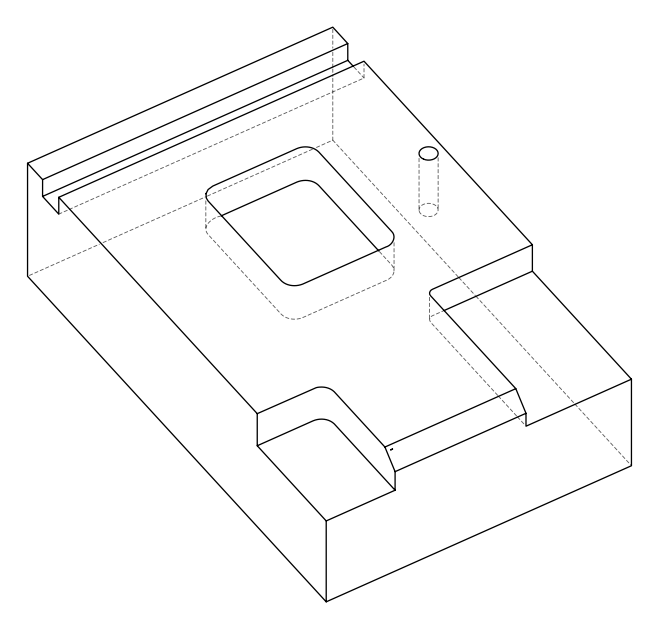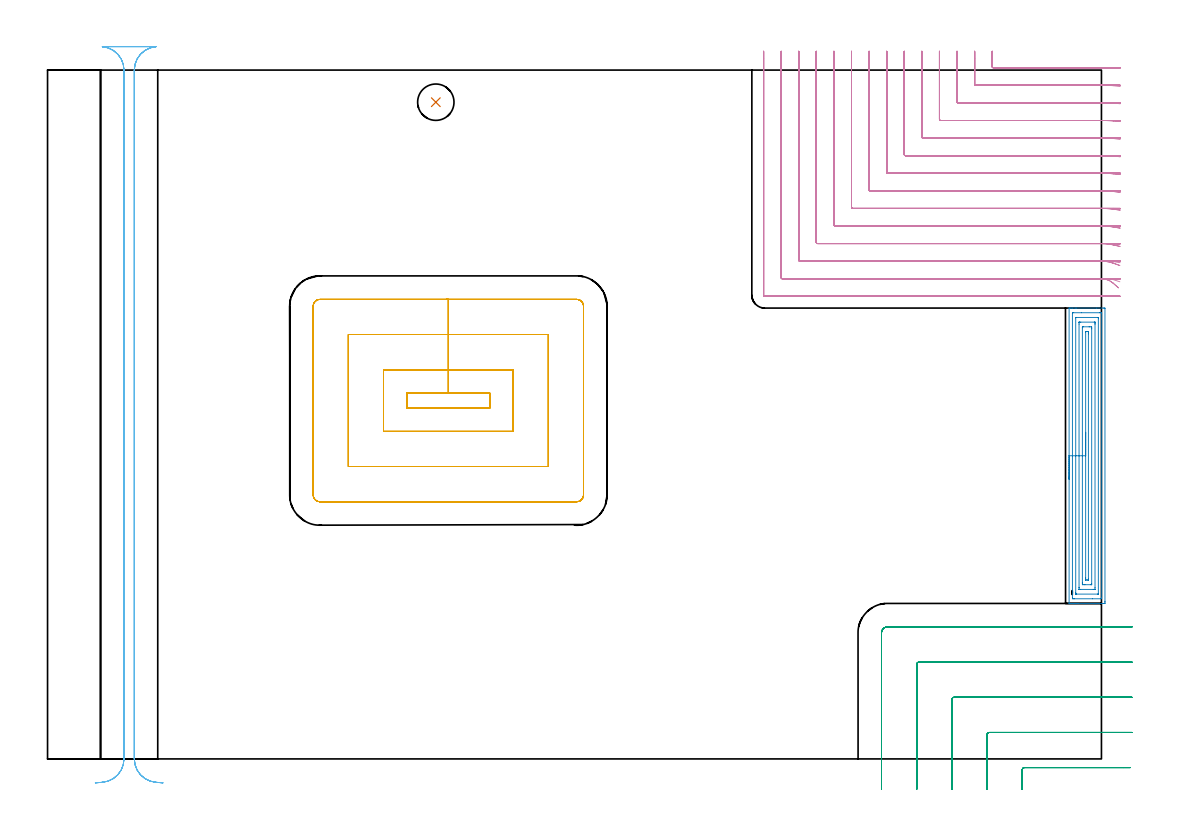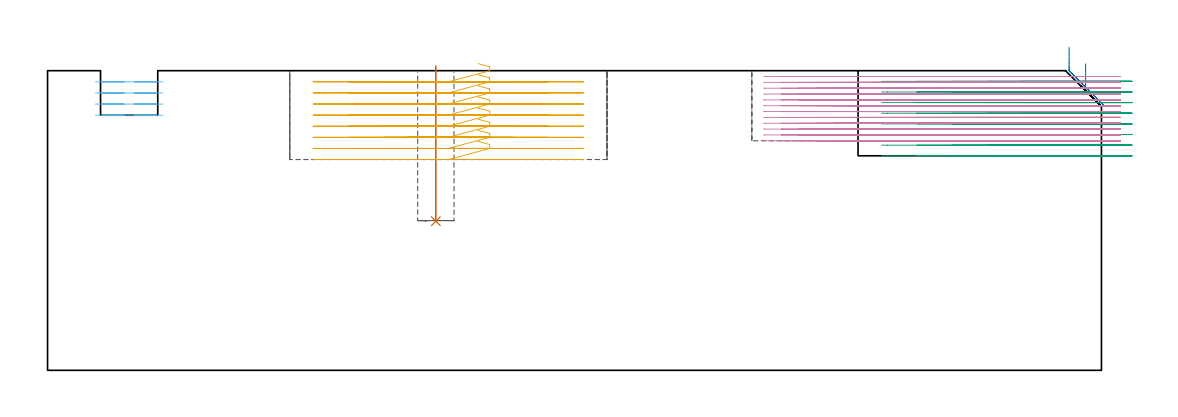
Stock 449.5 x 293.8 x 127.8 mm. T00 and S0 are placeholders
(PLAN: 6 operations, 4 tool changes, 97.1 min)
(1 INDEXABLE_INSERT_DRILL_BLIND_HOLE_FROM_SOLID | STEP1POCKET | NXT0302_002 | 0.27 min | 12047 mm3)
(2 AREA_MILL | FG_CHAMFER_SURFACE | UGT0205_001 | 6.29 min | 16448 mm3)
(3 MILL_CORNER_NOTCH_RECTANGULAR | CORNER_NOTCH_RECTANGULAR | UGT0201_094 | Follow Part, ap 5, ae 75% | 10.3 min | 247772 mm3)
(4 MILL_CORNER_NOTCH_RECTANGULAR_1 | CORNER_NOTCH_RECTANGULAR_1 | NXT0201_013 | Follow Part, ap 2.5, ae 75% | 58.26 min | 451489 mm3)
(5 MILL_RECTANGULAR_POCKET | POCKET_RECTANGULAR_STRAIGHT | UGT0201_094 | Follow Part, ap 5, ae 75% | 16.5 min | 539784 mm3)
(6 MILL_RECTANGULAR_SLOT | SLOT_RECTANGULAR | UGT0201_094 | Follow Part, ap 5, ae 75% | 5.47 min | 136205 mm3)
(TOOL NXT0302_002 | Index. Insert Drill 15.5mm [880-D1550L20-05] | D15.5 PA176 FL78 Z2)
(TOOL UGT0205_001 | Chamfer Mill 20 x 3 x 45 deg. | D20 FL50 Z2)
(TOOL UGT0201_094 | End mill 20 mm | D20 FL38 Z4)
(TOOL NXT0201_013 | ENDMILL 10mm | D10 FL30 Z4)
(OP 1 INDEXABLE_INSERT_DRILL_BLIND_HOLE_FROM_SOLID)
G17 G21 G94 G90
T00 M6
G54
G17 G0 G90 X165.6 Y280.1 S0 M3
G43 Z137.8 H1
G94 G81 G98 Z63.6 F250. R129.8
G80
M5
M2
(OP 2 AREA_MILL)
G17 G21 G94 G90
T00 M6
G54
G17 G0 G90 X435.7 Y119.3 S1061 M3
G43 Z137.8 H0
G94 G1 Y119.338 Z136.928 F250.
Y119.452 Z136.063
Y119.641 Z135.212
Y119.903 Z134.38
Y120.237 Z133.574
Y120.64 Z132.8
Y121.109 Z132.064
Y121.64 Z131.372
Y122.229 Z130.729
Y122.872 Z130.14
Y123.564 Z129.608
Y124.3 Z129.14
Y125.074 Z128.737
Y125.88 Z128.403
Y126.712 Z128.141
Y127.564 Z127.952
Y128.428 Z127.838
Y129.3 Z127.8
Y192.153
X435.702 Y192.291 Z127.788
X435.733 Y192.3 Z127.758
X436.059 Z127.44
X436.548 Z126.951
X437.133 Z126.362
X438.314 Z125.183
X438.909 Z124.584
X447.347 Z116.15
X450.455 Z113.042
X450.755 Y192.298 Z112.742
X450.992 Y192.29 Z112.505
X450.999 Y192.053 Z112.499
X451. Y67.237 Z112.5
X450.999 Y66.893 Z112.501
X450.994 Y66.352 Z112.504
X450.991 Y66.308 Z112.506
X450.455 Y66.3 Z113.042
X439.5 Z123.995
X438.909 Z124.584
X438.314 Z125.183
X438.021 Z125.475
X437.426 Z126.071
X437.133 Z126.362
X436.548 Z126.951
X436.059 Z127.44
X435.733 Z127.758
X435.703 Y66.309 Z127.788
X435.7 Y66.447 Z127.8
Y129.3
X437.114 Z126.386
X437.115 Y189.943 Z126.385
X437.133 Y190.29 Z126.367
X437.649 Y190.298 Z125.851
X440.978 Y190.3 Z122.522
X448.679 Z114.821
X449.195 Y190.298 Z114.305
X449.567 Y190.29 Z113.933
X449.585 Y189.924 Z113.915
Y189.906
Y68.658
X449.567 Y68.31 Z113.933
X449.052 Y68.302 Z114.448
X445.723 Y68.3 Z117.777
X438.021 Z125.479
X437.505 Y68.302 Z125.995
X437.133 Y68.31 Z126.367
X437.115 Y68.676 Z126.385
Y68.694
X437.114 Y129.3 Z126.386
X438.528 Z124.972
X438.529 Y188.141 Z124.971
X438.53 Y188.237 Z124.97
X438.532 Y188.283 Z124.968
X438.534 Y188.288 Z124.966
X438.549 Y188.292 Z124.951
X438.593 Y188.296 Z124.907
X438.752 Y188.3 Z124.748
X447.791 Z115.709
X447.949 Y188.298 Z115.551
X448.054 Y188.295 Z115.446
X448.137 Y188.29 Z115.363
X448.165 Y188.282 Z115.335
X448.166 Y188.267 Z115.334
X448.169 Y188.141 Z115.331
X448.171 Y187.759 Z115.329
Y70.459
X448.17 Y70.363 Z115.33
X448.167 Y70.317 Z115.333
X448.166 Y70.313 Z115.334
X448.151 Y70.308 Z115.349
X448.107 Y70.304 Z115.393
X447.948 Y70.3 Z115.552
X438.909 Z124.591
X438.751 Y70.302 Z124.749
X438.646 Y70.305 Z124.854
X438.563 Y70.31 Z124.937
X438.535 Y70.318 Z124.965
X438.534 Y70.333 Z124.966
X438.531 Y70.459 Z124.969
X438.529 Y70.841 Z124.971
X438.528 Y129.3 Z124.972
X439.943 Z123.557
Y185.467
X439.944 Y186.211 Z123.556
X439.947 Y186.261 Z123.553
X439.949 Y186.283 Z123.551
X439.961 Y186.29 Z123.539
X440.063 Y186.294 Z123.437
X440.271 Y186.298 Z123.229
X440.686 Y186.3 Z122.814
X446.452 Y186.299 Z117.048
X446.642 Y186.295 Z116.858
X446.736 Y186.29 Z116.764
X446.751 Y186.288 Z116.749
X446.753 Y186.274 Z116.747
X446.755 Y186.238 Z116.745
X446.757 Y185.613 Z116.743
Y185.467
Y73.133
X446.755 Y72.39 Z116.745
X446.753 Y72.339 Z116.747
X446.751 Y72.317 Z116.749
X446.739 Y72.31 Z116.761
X446.637 Y72.306 Z116.863
X446.429 Y72.302 Z117.071
X446.014 Y72.3 Z117.486
X440.628 Z122.872
X440.248 Y72.301 Z123.252
X440.058 Y72.305 Z123.442
X439.964 Y72.31 Z123.536
X439.949 Y72.312 Z123.551
X439.947 Y72.327 Z123.553
X439.945 Y72.362 Z123.555
X439.943 Y72.987 Z123.557
Y73.133
Y129.3
X441.357 Z122.143
Y183.901
X441.36 Y184.119 Z122.14
X441.364 Y184.263 Z122.136
X441.368 Y184.291 Z122.132
X441.383 Y184.294 Z122.117
X441.42 Y184.297 Z122.08
X441.574 Y184.299 Z121.926
X441.848 Y184.3 Z121.652
X444.238 Z119.262
X444.513 Y184.299 Z118.987
X445.126 Y184.293 Z118.374
X445.324 Y184.29 Z118.176
X445.336 Y183.901 Z118.164
X445.341 Y183.684 Z118.159
X445.343 Y183.466 Z118.157
Y74.699
X445.34 Y74.481 Z118.16
X445.336 Y74.338 Z118.164
X445.331 Y74.309 Z118.169
X445.317 Y74.306 Z118.183
X445.28 Y74.303 Z118.22
X445.126 Y74.301 Z118.374
X444.852 Y74.3 Z118.648
X442.462 Z121.038
X442.187 Y74.301 Z121.313
X441.574 Y74.307 Z121.926
X441.376 Y74.31 Z122.124
X441.364 Y74.699 Z122.136
X441.359 Y74.916 Z122.141
X441.357 Y75.134 Z122.143
Y129.3
X442.771 Z120.729
X442.772 Y181.901 Z120.728
X442.774 Y182.191 Z120.726
X442.776 Y182.263 Z120.724
X442.778 Y182.29 Z120.722
X442.82 Y182.293 Z120.68
X442.954 Y182.298 Z120.546
X443.35 Y182.299 Z120.15
X443.843 Y182.297 Z119.657
X443.912 Y182.29 Z119.588
X443.922 Y182.287 Z119.578
X443.924 Y182.266 Z119.576
X443.927 Y182.213 Z119.573
X443.929 Y181.901 Z119.571
Y181.319
X443.928 Y76.7 Z119.572
X443.926 Y76.409 Z119.574
X443.924 Y76.337 Z119.576
X443.922 Y76.31 Z119.578
X443.88 Y76.307 Z119.62
X443.746 Y76.302 Z119.754
X443.35 Y76.301 Z120.15
X442.857 Y76.303 Z120.643
X442.788 Y76.31 Z120.712
X442.778 Y76.313 Z120.722
X442.776 Y76.334 Z120.724
X442.773 Y76.387 Z120.727
X442.771 Y76.7 Z120.729
Y77.281
Y129.3
Y130.172 Z120.767
Y131.037 Z120.881
Y131.888 Z121.07
Y132.72 Z121.332
Y133.526 Z121.666
Y134.3 Z122.069
Y135.036 Z122.537
Y135.728 Z123.069
Y136.371 Z123.658
Y136.96 Z124.301
Y137.492 Z124.993
Y137.96 Z125.729
Y138.363 Z126.503
Y138.697 Z127.309
Y138.959 Z128.141
Y139.148 Z128.992
Y139.262 Z129.857
Y139.3 Z130.729
G0 Z137.8
M5
M2
(OP 3 MILL_CORNER_NOTCH_RECTANGULAR)
G17 G21 G94 G90
T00 M6
G54
G17 G0 G90 X461.79 Y-3.7 S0 M3
G43 Z137.8 H0
Z123.262
G94 G1 X458.79 F250.
X416.694 F500.
G3 X415.7 Y-4.694 R1.
G1 Y-10.
Y-13. F250.
G0 Z137.8
X462.5 Y11.3
Z123.262
G1 X459.5
X401.694 F500.
G3 X400.7 Y10.306 R1.
G1 Y-10.
Y-13. F250.
G0 Z137.8
X462.5 Y26.3
Z123.262
G1 X459.5
X386.695 F500.
G3 X385.7 Y25.305 R1.
G1 Y-10.
Y-13. F250.
G0 Z137.8
X462.5 Y41.3
Z123.262
G1 X459.5
X371.695 F500.
G3 X370.7 Y40.305 R1.
G1 Y-10.
Y-13. F250.
G0 Z137.8
X462.5 Y56.3
Z123.262
G1 X459.5
X358.2 F500.
G3 X355.7 Y53.8 R2.5
G1 Y-10.
Y-13. F250.
G0 Z137.8
X461.79 Y-3.7
Z118.725
G1 X458.79
X416.694 F500.
G3 X415.7 Y-4.694 R1.
G1 Y-10.
Y-13. F250.
G0 Z137.8
X462.5 Y11.3
Z118.725
G1 X459.5
X401.694 F500.
G3 X400.7 Y10.306 R1.
G1 Y-10.
Y-13. F250.
G0 Z137.8
X462.5 Y26.3
Z118.725
G1 X459.5
X386.695 F500.
G3 X385.7 Y25.305 R1.
G1 Y-10.
Y-13. F250.
G0 Z137.8
X462.5 Y41.3
Z118.725
G1 X459.5
X371.695 F500.
G3 X370.7 Y40.305 R1.
G1 Y-10.
Y-13. F250.
G0 Z137.8
X462.5 Y56.3
Z118.725
G1 X459.5
X358.2 F500.
G3 X355.7 Y53.8 R2.5
G1 Y-10.
Y-13. F250.
G0 Z137.8
X461.79 Y-3.7
Z114.187
G1 X458.79
X416.694 F500.
G3 X415.7 Y-4.694 R1.
G1 Y-10.
Y-13. F250.
G0 Z137.8
X462.5 Y11.3
Z114.187
G1 X459.5
X401.694 F500.
G3 X400.7 Y10.306 R1.
G1 Y-10.
Y-13. F250.
G0 Z137.8
X462.5 Y26.3
Z114.187
G1 X459.5
X386.695 F500.
G3 X385.7 Y25.305 R1.
G1 Y-10.
Y-13. F250.
G0 Z137.8
X462.5 Y41.3
Z114.187
G1 X459.5
X371.695 F500.
G3 X370.7 Y40.305 R1.
G1 Y-10.
Y-13. F250.
G0 Z137.8
X462.5 Y56.3
Z114.187
G1 X459.5
X358.2 F500.
G3 X355.7 Y53.8 R2.5
G1 Y-10.
Y-13. F250.
G0 Z137.8
X461.79 Y-3.7
Z109.65
G1 X458.79
X416.694 F500.
G3 X415.7 Y-4.694 R1.
G1 Y-10.
Y-13. F250.
G0 Z137.8
X462.5 Y11.3
Z109.65
G1 X459.5
X401.694 F500.
G3 X400.7 Y10.306 R1.
G1 Y-10.
Y-13. F250.
G0 Z137.8
X462.5 Y26.3
Z109.65
G1 X459.5
X386.695 F500.
G3 X385.7 Y25.305 R1.
G1 Y-10.
Y-13. F250.
G0 Z137.8
X462.5 Y41.3
Z109.65
G1 X459.5
X371.695 F500.
G3 X370.7 Y40.305 R1.
G1 Y-10.
Y-13. F250.
G0 Z137.8
X462.5 Y56.3
Z109.65
G1 X459.5
X358.2 F500.
G3 X355.7 Y53.8 R2.5
G1 Y-10.
Y-13. F250.
G0 Z137.8
X461.79 Y-3.7
Z105.112
G1 X458.79
X416.694 F500.
G3 X415.7 Y-4.694 R1.
G1 Y-10.
Y-13. F250.
G0 Z137.8
X462.5 Y11.3
Z105.112
G1 X459.5
X401.694 F500.
G3 X400.7 Y10.306 R1.
G1 Y-10.
Y-13. F250.
G0 Z137.8
X462.5 Y26.3
Z105.112
G1 X459.5
X386.695 F500.
G3 X385.7 Y25.305 R1.
G1 Y-10.
Y-13. F250.
G0 Z137.8
X462.5 Y41.3
Z105.112
G1 X459.5
X371.695 F500.
G3 X370.7 Y40.305 R1.
G1 Y-10.
Y-13. F250.
G0 Z137.8
X462.5 Y56.3
Z105.112
G1 X459.5
X358.2 F500.
G3 X355.7 Y53.8 R2.5
G1 Y-10.
Y-13. F250.
G0 Z137.8
X461.79 Y-3.7
Z100.575
G1 X458.79
X416.694 F500.
G3 X415.7 Y-4.694 R1.
G1 Y-10.
Y-13. F250.
G0 Z137.8
X462.5 Y11.3
Z100.575
G1 X459.5
X401.694 F500.
G3 X400.7 Y10.306 R1.
G1 Y-10.
Y-13. F250.
G0 Z137.8
X462.5 Y26.3
Z100.575
G1 X459.5
X386.695 F500.
G3 X385.7 Y25.305 R1.
G1 Y-10.
Y-13. F250.
G0 Z137.8
X462.5 Y41.3
Z100.575
G1 X459.5
X371.695 F500.
G3 X370.7 Y40.305 R1.
G1 Y-10.
Y-13. F250.
G0 Z137.8
X462.5 Y56.3
Z100.575
G1 X459.5
X358.2 F500.
G3 X355.7 Y53.8 R2.5
G1 Y-10.
Y-13. F250.
G0 Z137.8
X461.79 Y-3.7
Z96.037
G1 X458.79
X416.694 F500.
G3 X415.7 Y-4.694 R1.
G1 Y-10.
Y-13. F250.
G0 Z137.8
X462.5 Y11.3
Z96.037
G1 X459.5
X401.694 F500.
G3 X400.7 Y10.306 R1.
G1 Y-10.
Y-13. F250.
G0 Z137.8
X462.5 Y26.3
Z96.037
G1 X459.5
X386.695 F500.
G3 X385.7 Y25.305 R1.
G1 Y-10.
Y-13. F250.
G0 Z137.8
X462.5 Y41.3
Z96.037
G1 X459.5
X371.695 F500.
G3 X370.7 Y40.305 R1.
G1 Y-10.
Y-13. F250.
G0 Z137.8
X462.5 Y56.3
Z96.037
G1 X459.5
X358.2 F500.
G3 X355.7 Y53.8 R2.5
G1 Y-10.
Y-13. F250.
G0 Z137.8
X461.79 Y-3.7
Z91.5
G1 X458.79
X416.694 F500.
G3 X415.7 Y-4.694 R1.
G1 Y-10.
Y-13. F250.
G0 Z137.8
X462.5 Y11.3
Z91.5
G1 X459.5
X401.694 F500.
G3 X400.7 Y10.306 R1.
G1 Y-10.
Y-13. F250.
G0 Z137.8
X462.5 Y26.3
Z91.5
G1 X459.5
X386.695 F500.
G3 X385.7 Y25.305 R1.
G1 Y-10.
Y-13. F250.
G0 Z137.8
X462.5 Y41.3
Z91.5
G1 X459.5
X371.695 F500.
G3 X370.7 Y40.305 R1.
G1 Y-10.
Y-13. F250.
G0 Z137.8
X462.5 Y56.3
Z91.5
G1 X459.5
X358.2 F500.
G3 X355.7 Y53.8 R2.5
G1 Y-10.
Y-13. F250.
G0 Z137.8
M5
M2
(OP 4 MILL_CORNER_NOTCH_RECTANGULAR_1)
G17 G21 G94 G90
T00 M6
G54
G17 G0 G90 X402.9 Y301.8 S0 M3
G43 Z137.8 H0
Z125.308
G94 G1 Y298.8 F250.
Y295.293 F500.
G3 X403.393 Y294.8 R0.5
G1 X449.524
G2 X454.423 Y294.677 R97.5
G1 X457.419 Y294.526 F250.
G0 Z137.8
X395.4 Y301.8
Z125.308
G1 Y298.8
Y287.794 F500.
G3 X395.894 Y287.3 R0.5
G1 X449.524
G2 X454.5 Y287.162 R90.
G1 X457.495 Y286.996 F250.
G0 Z137.8
X387.9 Y301.8
Z125.308
G1 Y298.8
Y280.294 F500.
G3 X388.394 Y279.8 R0.5
G1 X449.524
G2 X454.5 Y279.65 R82.5
G1 X457.495 Y279.469 F250.
G0 Z137.8
X380.4 Y301.8
Z125.308
G1 Y298.8
Y272.794 F500.
G3 X380.894 Y272.3 R0.5
G1 X449.524
G2 X454.5 Y272.135 R75.
G1 X457.493 Y271.936 F250.
G0 Z137.8
X372.9 Y301.8
Z125.308
G1 Y298.8
Y265.294 F500.
G3 X373.394 Y264.8 R0.5
G1 X449.524
G2 X454.5 Y264.616 R67.5
G1 X457.492 Y264.395 F250.
G0 Z137.8
X365.4 Y301.8
Z125.308
G1 Y298.8
Y257.795 F500.
G3 X365.895 Y257.3 R0.5
G1 X449.524
G2 X454.5 Y257.093 R60.
G1 X457.49 Y256.845 F250.
G0 Z137.8
X357.9 Y301.8
Z125.308
G1 Y298.8
Y250.295 F500.
G3 X358.395 Y249.8 R0.5
G1 X449.524
G2 X454.5 Y249.564 R52.5
G1 X457.486 Y249.279 F250.
G0 Z137.8
X350.4 Y301.8
Z125.308
G1 Y298.8
Y242.795 F500.
G3 X350.895 Y242.3 R0.5
G1 X449.524
G2 X454.5 Y242.024 R45.
G1 X457.482 Y241.692 F250.
G0 Z137.8
X342.9 Y301.8
Z125.308
G1 Y298.8
Y235.295 F500.
G3 X343.395 Y234.8 R0.5
G1 X449.524
G2 X454.5 Y234.468 R37.5
G1 X457.473 Y234.07 F250.
G0 Z137.8
X335.4 Y301.8
Z125.308
G1 Y298.8
Y227.796 F500.
G3 X335.896 Y227.3 R0.5
G1 X449.524
G2 X454.5 Y226.884 R30.
G1 X457.458 Y226.387 F250.
G0 Z137.8
X327.9 Y301.8
Z125.308
G1 Y298.8
Y220.296 F500.
G3 X328.396 Y219.8 R0.5
G1 X449.524
G2 X454.5 Y219.243 R22.5
G1 X457.426 Y218.579 F250.
G0 Z137.8
X320.4 Y301.8
Z125.308
G1 Y298.8
Y212.796 F500.
G3 X320.896 Y212.3 R0.5
G1 X449.524
G2 X454.5 Y211.451 R15.
G1 X457.33 Y210.455 F250.
G0 Z137.8
X312.9 Y301.8
Z125.308
G1 Y298.8
Y205.296 F500.
G3 X313.396 Y204.8 R0.5
G1 X449.524
G2 X454.5 Y202.912 R7.5
G1 X456.745 Y200.921 F250.
G0 Z137.8
X305.4 Y301.8
Z125.308
G1 Y298.8
Y197.797 F500.
G3 X305.897 Y197.3 R0.5
G1 X449.524
X452.524 F250.
G0 Z137.8
X402.9 Y301.8
Z122.817
G1 Y298.8
Y295.293 F500.
G3 X403.393 Y294.8 R0.5
G1 X449.524
G2 X454.423 Y294.677 R97.5
G1 X457.419 Y294.526 F250.
G0 Z137.8
X395.4 Y301.8
Z122.817
G1 Y298.8
Y287.794 F500.
G3 X395.894 Y287.3 R0.5
G1 X449.524
G2 X454.5 Y287.162 R90.
G1 X457.495 Y286.996 F250.
G0 Z137.8
X387.9 Y301.8
Z122.817
G1 Y298.8
Y280.294 F500.
G3 X388.394 Y279.8 R0.5
G1 X449.524
G2 X454.5 Y279.65 R82.5
G1 X457.495 Y279.469 F250.
G0 Z137.8
X380.4 Y301.8
Z122.817
G1 Y298.8
Y272.794 F500.
G3 X380.894 Y272.3 R0.5
G1 X449.524
G2 X454.5 Y272.135 R75.
G1 X457.493 Y271.936 F250.
G0 Z137.8
X372.9 Y301.8
Z122.817
G1 Y298.8
Y265.294 F500.
G3 X373.394 Y264.8 R0.5
G1 X449.524
G2 X454.5 Y264.616 R67.5
G1 X457.492 Y264.395 F250.
G0 Z137.8
X365.4 Y301.8
Z122.817
G1 Y298.8
Y257.795 F500.
G3 X365.895 Y257.3 R0.5
G1 X449.524
G2 X454.5 Y257.093 R60.
G1 X457.49 Y256.844 F250.
G0 Z137.8
X357.9 Y301.8
Z122.817
G1 Y298.8
Y250.295 F500.
G3 X358.395 Y249.8 R0.5
G1 X449.524
G2 X454.5 Y249.564 R52.5
G1 X457.486 Y249.279 F250.
G0 Z137.8
X350.4 Y301.8
Z122.817
G1 Y298.8
Y242.795 F500.
G3 X350.895 Y242.3 R0.5
G1 X449.524
G2 X454.5 Y242.024 R45.
G1 X457.482 Y241.692 F250.
G0 Z137.8
X342.9 Y301.8
Z122.817
G1 Y298.8
Y235.295 F500.
G3 X343.395 Y234.8 R0.5
G1 X449.524
G2 X454.5 Y234.468 R37.5
G1 X457.473 Y234.07 F250.
G0 Z137.8
X335.4 Y301.8
Z122.817
G1 Y298.8
Y227.796 F500.
G3 X335.896 Y227.3 R0.5
G1 X449.524
G2 X454.5 Y226.884 R30.
G1 X457.458 Y226.387 F250.
G0 Z137.8
X327.9 Y301.8
Z122.817
G1 Y298.8
Y220.296 F500.
G3 X328.396 Y219.8 R0.5
G1 X449.524
G2 X454.5 Y219.243 R22.5
G1 X457.426 Y218.579 F250.
G0 Z137.8
X320.4 Y301.8
Z122.817
G1 Y298.8
Y212.796 F500.
G3 X320.896 Y212.3 R0.5
G1 X449.524
G2 X454.5 Y211.451 R15.
G1 X457.33 Y210.455 F250.
G0 Z137.8
X312.9 Y301.8
Z122.817
G1 Y298.8
Y205.296 F500.
G3 X313.396 Y204.8 R0.5
G1 X449.524
G2 X454.5 Y202.911 R7.5
G1 X456.745 Y200.921 F250.
G0 Z137.8
X305.4 Y301.8
Z122.817
G1 Y298.8
Y197.797 F500.
G3 X305.897 Y197.3 R0.5
G1 X449.524
X452.524 F250.
G0 Z137.8
X402.9 Y301.8
Z120.325
G1 Y298.8
Y295.293 F500.
G3 X403.393 Y294.8 R0.5
G1 X452.181
G2 X454.404 Y294.775 R97.5
G1 X457.403 Y294.706 F250.
G0 Z137.8
X395.4 Y301.8
Z120.325
G1 Y298.8
Y287.793 F500.
G3 X395.893 Y287.3 R0.5
G1 X452.181
G2 X454.5 Y287.27 R90.
G1 X457.499 Y287.193 F250.
G0 Z137.8
X387.9 Y301.8
Z120.325
G1 Y298.8
Y280.294 F500.
G3 X388.394 Y279.8 R0.5
G1 X452.181
G2 X454.5 Y279.767 R82.5
G1 X457.499 Y279.683 F250.
G0 Z137.8
X380.4 Y301.8
Z120.325
G1 Y298.8
Y272.794 F500.
G3 X380.894 Y272.3 R0.5
G1 X452.181
G2 X454.5 Y272.264 R75.
G1 X457.499 Y272.171 F250.
G0 Z137.8
X372.9 Y301.8
Z120.325
G1 Y298.8
Y265.294 F500.
G3 X373.394 Y264.8 R0.5
G1 X452.181
G2 X454.5 Y264.76 R67.5
G1 X457.498 Y264.657 F250.
G0 Z137.8
X365.4 Y301.8
Z120.325
G1 Y298.8
Y257.795 F500.
G3 X365.895 Y257.3 R0.5
G1 X452.181
G2 X454.5 Y257.255 R60.
G1 X457.498 Y257.139 F250.
G0 Z137.8
X357.9 Y301.8
Z120.325
G1 Y298.8
Y250.295 F500.
G3 X358.395 Y249.8 R0.5
G1 X452.181
G2 X454.5 Y249.749 R52.5
G1 X457.497 Y249.616 F250.
G0 Z137.8
X350.4 Y301.8
Z120.325
G1 Y298.8
Y242.795 F500.
G3 X350.895 Y242.3 R0.5
G1 X452.181
G2 X454.5 Y242.24 R45.
G1 X457.496 Y242.086 F250.
G0 Z137.8
X342.9 Y301.8
Z120.325
G1 Y298.8
Y235.295 F500.
G3 X343.395 Y234.8 R0.5
G1 X452.181
G2 X454.5 Y234.728 R37.5
G1 X457.494 Y234.543 F250.
G0 Z137.8
X335.4 Y301.8
Z120.325
G1 Y298.8
Y227.796 F500.
G3 X335.896 Y227.3 R0.5
G1 X452.181
G2 X454.5 Y227.21 R30.
G1 X457.491 Y226.978 F250.
G0 Z137.8
X327.9 Y301.8
Z120.325
G1 Y298.8
Y220.296 F500.
G3 X328.396 Y219.8 R0.5
G1 X452.181
G2 X454.5 Y219.68 R22.5
G1 X457.484 Y219.371 F250.
G0 Z137.8
X320.4 Y301.8
Z120.325
G1 Y298.8
Y212.796 F500.
G3 X320.896 Y212.3 R0.5
G1 X452.181
G2 X454.5 Y212.12 R15.
G1 X457.464 Y211.656 F250.
G0 Z137.8
X312.9 Y301.8
Z120.325
G1 Y298.8
Y205.296 F500.
G3 X313.396 Y204.8 R0.5
G1 X452.181
G2 X454.5 Y204.432 R7.5
G1 X457.353 Y203.505 F250.
G0 Z137.8
X305.4 Y301.8
Z120.325
G1 Y298.8
Y197.797 F500.
G3 X305.897 Y197.3 R0.5
G1 X452.181
X455.181 F250.
G0 Z137.8
X402.9 Y301.8
Z117.833
G1 Y298.8
Y295.293 F500.
G3 X403.393 Y294.8 R0.5
G1 X454.203
X454.399
X457.399 Y294.794 F250.
G0 Z137.8
X395.4 Y301.8
Z117.833
G1 Y298.8
Y287.793 F500.
G3 X395.893 Y287.3 R0.5
G1 X454.203
X454.5
X457.5 Y287.29 F250.
G0 Z137.8
X387.9 Y301.8
Z117.833
G1 Y298.8
Y280.294 F500.
G3 X388.394 Y279.8 R0.5
G1 X454.203
X454.5 Y279.799
X457.5 Y279.789 F250.
G0 Z137.8
X380.4 Y301.8
Z117.833
G1 Y298.8
Y272.794 F500.
G3 X380.894 Y272.3 R0.5
G1 X454.203
X454.5 Y272.299
X457.5 Y272.288 F250.
G0 Z137.8
X372.9 Y301.8
Z117.833
G1 Y298.8
Y265.294 F500.
G3 X373.394 Y264.8 R0.5
G1 X454.203
X454.5 Y264.799
X457.5 Y264.786 F250.
G0 Z137.8
X365.4 Y301.8
Z117.833
G1 Y298.8
Y257.795 F500.
G3 X365.895 Y257.3 R0.5
G1 X454.203
X454.5 Y257.299
X457.5 Y257.284 F250.
G0 Z137.8
X357.9 Y301.8
Z117.833
G1 Y298.8
Y250.295 F500.
G3 X358.395 Y249.8 R0.5
G1 X454.203
X454.5 Y249.799
X457.5 Y249.782 F250.
G0 Z137.8
X350.4 Y301.8
Z117.833
G1 Y298.8
Y242.795 F500.
G3 X350.895 Y242.3 R0.5
G1 X454.203
X454.5 Y242.299
X457.5 Y242.279 F250.
G0 Z137.8
X342.9 Y301.8
Z117.833
G1 Y298.8
Y235.295 F500.
G3 X343.395 Y234.8 R0.5
G1 X454.203
G2 X454.5 Y234.799 R37.5
G1 X457.5 Y234.775 F250.
G0 Z137.8
X335.4 Y301.8
Z117.833
G1 Y298.8
Y227.796 F500.
G3 X335.896 Y227.3 R0.5
G1 X454.203
G2 X454.5 Y227.299 R30.
G1 X457.5 Y227.269 F250.
G0 Z137.8
X327.9 Y301.8
Z117.833
G1 Y298.8
Y220.296 F500.
G3 X328.396 Y219.8 R0.5
G1 X454.203
G2 X454.5 Y219.798 R22.5
G1 X457.5 Y219.758 F250.
G0 Z137.8
X320.4 Y301.8
Z117.833
G1 Y298.8
Y212.796 F500.
G3 X320.896 Y212.3 R0.5
G1 X454.203
G2 X454.5 Y212.297 R15.
G1 X457.499 Y212.238 F250.
G0 Z137.8
X312.9 Y301.8
Z117.833
G1 Y298.8
Y205.296 F500.
G3 X313.396 Y204.8 R0.5
G1 X454.203
G2 X454.5 Y204.794 R7.5
G1 X457.498 Y204.675 F250.
G0 Z137.8
X305.4 Y301.8
Z117.833
G1 Y298.8
Y197.797 F500.
G3 X305.897 Y197.3 R0.5
G1 X454.203
X457.203 F250.
G0 Z137.8
X402.9 Y301.8
Z115.342
G1 Y298.8
Y295.293 F500.
G3 X403.393 Y294.8 R0.5
G1 X454.399
X457.399 F250.
G0 Z137.8
X395.4 Y301.8
Z115.342
G1 Y298.8
Y287.793 F500.
G3 X395.893 Y287.3 R0.5
G1 X454.5
X457.5 F250.
G0 Z137.8
X387.9 Y301.8
Z115.342
G1 Y298.8
Y280.294 F500.
G3 X388.394 Y279.8 R0.5
G1 X454.5
X457.5 F250.
G0 Z137.8
X380.4 Y301.8
Z115.342
G1 Y298.8
Y272.794 F500.
G3 X380.894 Y272.3 R0.5
G1 X454.5
X457.5 F250.
G0 Z137.8
X372.9 Y301.8
Z115.342
G1 Y298.8
Y265.294 F500.
G3 X373.394 Y264.8 R0.5
G1 X454.5
X457.5 F250.
G0 Z137.8
X365.4 Y301.8
Z115.342
G1 Y298.8
Y257.795 F500.
G3 X365.895 Y257.3 R0.5
G1 X454.5
X457.5 F250.
G0 Z137.8
X357.9 Y301.8
Z115.342
G1 Y298.8
Y250.295 F500.
G3 X358.395 Y249.8 R0.5
G1 X454.5
X457.5 F250.
G0 Z137.8
X350.4 Y301.8
Z115.342
G1 Y298.8
Y242.795 F500.
G3 X350.895 Y242.3 R0.5
G1 X454.5
X457.5 F250.
G0 Z137.8
X342.9 Y301.8
Z115.342
G1 Y298.8
Y235.295 F500.
G3 X343.395 Y234.8 R0.5
G1 X454.5
X457.5 F250.
G0 Z137.8
X335.4 Y301.8
Z115.342
G1 Y298.8
Y227.796 F500.
G3 X335.896 Y227.3 R0.5
G1 X454.5
X457.5 F250.
G0 Z137.8
X327.9 Y301.8
Z115.342
G1 Y298.8
Y220.296 F500.
G3 X328.396 Y219.8 R0.5
G1 X454.5
X457.5 F250.
G0 Z137.8
X320.4 Y301.8
Z115.342
G1 Y298.8
Y212.796 F500.
G3 X320.896 Y212.3 R0.5
G1 X454.5
X457.5 F250.
G0 Z137.8
X312.9 Y301.8
Z115.342
G1 Y298.8
Y205.296 F500.
G3 X313.396 Y204.8 R0.5
G1 X454.5
X457.5 F250.
G0 Z137.8
X305.4 Y301.8
Z115.342
G1 Y298.8
Y197.797 F500.
G3 X305.897 Y197.3 R0.5
G1 X454.5
X457.5 F250.
G0 Z137.8
X402.9 Y301.8
Z112.85
G1 Y298.8
Y295.293 F500.
G3 X403.393 Y294.8 R0.5
G1 X454.399
X457.399 F250.
G0 Z137.8
X395.4 Y301.8
Z112.85
G1 Y298.8
Y287.793 F500.
G3 X395.893 Y287.3 R0.5
G1 X454.5
X457.5 F250.
G0 Z137.8
X387.9 Y301.8
Z112.85
G1 Y298.8
Y280.294 F500.
G3 X388.394 Y279.8 R0.5
G1 X454.5
X457.5 F250.
G0 Z137.8
X380.4 Y301.8
Z112.85
G1 Y298.8
Y272.794 F500.
G3 X380.894 Y272.3 R0.5
G1 X454.5
X457.5 F250.
G0 Z137.8
X372.9 Y301.8
Z112.85
G1 Y298.8
Y265.294 F500.
G3 X373.394 Y264.8 R0.5
G1 X454.5
X457.5 F250.
G0 Z137.8
X365.4 Y301.8
Z112.85
G1 Y298.8
Y257.795 F500.
G3 X365.895 Y257.3 R0.5
G1 X454.5
X457.5 F250.
G0 Z137.8
X357.9 Y301.8
Z112.85
G1 Y298.8
Y250.295 F500.
G3 X358.395 Y249.8 R0.5
G1 X454.5
X457.5 F250.
G0 Z137.8
X350.4 Y301.8
Z112.85
G1 Y298.8
Y242.795 F500.
G3 X350.895 Y242.3 R0.5
G1 X454.5
X457.5 F250.
G0 Z137.8
X342.9 Y301.8
Z112.85
G1 Y298.8
Y235.295 F500.
G3 X343.395 Y234.8 R0.5
G1 X454.5
X457.5 F250.
G0 Z137.8
X335.4 Y301.8
Z112.85
G1 Y298.8
Y227.796 F500.
G3 X335.896 Y227.3 R0.5
G1 X454.5
X457.5 F250.
G0 Z137.8
X327.9 Y301.8
Z112.85
G1 Y298.8
Y220.296 F500.
G3 X328.396 Y219.8 R0.5
G1 X454.5
X457.5 F250.
G0 Z137.8
X320.4 Y301.8
Z112.85
G1 Y298.8
Y212.796 F500.
G3 X320.896 Y212.3 R0.5
G1 X454.5
X457.5 F250.
G0 Z137.8
X312.9 Y301.8
Z112.85
G1 Y298.8
Y205.296 F500.
G3 X313.396 Y204.8 R0.5
G1 X454.5
X457.5 F250.
G0 Z137.8
X305.4 Y301.8
Z112.85
G1 Y298.8
Y197.797 F500.
G3 X305.897 Y197.3 R0.5
G1 X454.5
X457.5 F250.
G0 Z137.8
X402.9 Y301.8
Z110.358
G1 Y298.8
Y295.293 F500.
G3 X403.393 Y294.8 R0.5
G1 X454.399
X457.399 F250.
G0 Z137.8
X395.4 Y301.8
Z110.358
G1 Y298.8
Y287.793 F500.
G3 X395.893 Y287.3 R0.5
G1 X454.5
X457.5 F250.
G0 Z137.8
X387.9 Y301.8
Z110.358
G1 Y298.8
Y280.294 F500.
G3 X388.394 Y279.8 R0.5
G1 X454.5
X457.5 F250.
G0 Z137.8
X380.4 Y301.8
Z110.358
G1 Y298.8
Y272.794 F500.
G3 X380.894 Y272.3 R0.5
G1 X454.5
X457.5 F250.
G0 Z137.8
X372.9 Y301.8
Z110.358
G1 Y298.8
Y265.294 F500.
G3 X373.394 Y264.8 R0.5
G1 X454.5
X457.5 F250.
G0 Z137.8
X365.4 Y301.8
Z110.358
G1 Y298.8
Y257.795 F500.
G3 X365.895 Y257.3 R0.5
G1 X454.5
X457.5 F250.
G0 Z137.8
X357.9 Y301.8
Z110.358
G1 Y298.8
Y250.295 F500.
G3 X358.395 Y249.8 R0.5
G1 X454.5
X457.5 F250.
G0 Z137.8
X350.4 Y301.8
Z110.358
G1 Y298.8
Y242.795 F500.
G3 X350.895 Y242.3 R0.5
G1 X454.5
X457.5 F250.
G0 Z137.8
X342.9 Y301.8
Z110.358
G1 Y298.8
Y235.295 F500.
G3 X343.395 Y234.8 R0.5
G1 X454.5
X457.5 F250.
G0 Z137.8
X335.4 Y301.8
Z110.358
G1 Y298.8
Y227.796 F500.
G3 X335.896 Y227.3 R0.5
G1 X454.5
X457.5 F250.
G0 Z137.8
X327.9 Y301.8
Z110.358
G1 Y298.8
Y220.296 F500.
G3 X328.396 Y219.8 R0.5
G1 X454.5
X457.5 F250.
G0 Z137.8
X320.4 Y301.8
Z110.358
G1 Y298.8
Y212.796 F500.
G3 X320.896 Y212.3 R0.5
G1 X454.5
X457.5 F250.
G0 Z137.8
X312.9 Y301.8
Z110.358
G1 Y298.8
Y205.296 F500.
G3 X313.396 Y204.8 R0.5
G1 X454.5
X457.5 F250.
G0 Z137.8
X305.4 Y301.8
Z110.358
G1 Y298.8
Y197.797 F500.
G3 X305.897 Y197.3 R0.5
G1 X454.5
X457.5 F250.
G0 Z137.8
X402.9 Y301.8
Z107.867
G1 Y298.8
Y295.293 F500.
G3 X403.393 Y294.8 R0.5
G1 X454.399
X457.399 F250.
G0 Z137.8
X395.4 Y301.8
Z107.867
G1 Y298.8
Y287.793 F500.
G3 X395.893 Y287.3 R0.5
G1 X454.5
X457.5 F250.
G0 Z137.8
X387.9 Y301.8
Z107.867
G1 Y298.8
Y280.294 F500.
G3 X388.394 Y279.8 R0.5
G1 X454.5
X457.5 F250.
G0 Z137.8
X380.4 Y301.8
Z107.867
G1 Y298.8
Y272.794 F500.
G3 X380.894 Y272.3 R0.5
G1 X454.5
X457.5 F250.
G0 Z137.8
X372.9 Y301.8
Z107.867
G1 Y298.8
Y265.294 F500.
G3 X373.394 Y264.8 R0.5
G1 X454.5
X457.5 F250.
G0 Z137.8
X365.4 Y301.8
Z107.867
G1 Y298.8
Y257.795 F500.
G3 X365.895 Y257.3 R0.5
G1 X454.5
X457.5 F250.
G0 Z137.8
X357.9 Y301.8
Z107.867
G1 Y298.8
Y250.295 F500.
G3 X358.395 Y249.8 R0.5
G1 X454.5
X457.5 F250.
G0 Z137.8
X350.4 Y301.8
Z107.867
G1 Y298.8
Y242.795 F500.
G3 X350.895 Y242.3 R0.5
G1 X454.5
X457.5 F250.
G0 Z137.8
X342.9 Y301.8
Z107.867
G1 Y298.8
Y235.295 F500.
G3 X343.395 Y234.8 R0.5
G1 X454.5
X457.5 F250.
G0 Z137.8
X335.4 Y301.8
Z107.867
G1 Y298.8
Y227.796 F500.
G3 X335.896 Y227.3 R0.5
G1 X454.5
X457.5 F250.
G0 Z137.8
X327.9 Y301.8
Z107.867
G1 Y298.8
Y220.296 F500.
G3 X328.396 Y219.8 R0.5
G1 X454.5
X457.5 F250.
G0 Z137.8
X320.4 Y301.8
Z107.867
G1 Y298.8
Y212.796 F500.
G3 X320.896 Y212.3 R0.5
G1 X454.5
X457.5 F250.
G0 Z137.8
X312.9 Y301.8
Z107.867
G1 Y298.8
Y205.296 F500.
G3 X313.396 Y204.8 R0.5
G1 X454.5
X457.5 F250.
G0 Z137.8
X305.4 Y301.8
Z107.867
G1 Y298.8
Y197.797 F500.
G3 X305.897 Y197.3 R0.5
G1 X454.5
X457.5 F250.
G0 Z137.8
X402.9 Y301.8
Z105.375
G1 Y298.8
Y295.293 F500.
G3 X403.393 Y294.8 R0.5
G1 X454.399
X457.399 F250.
G0 Z137.8
X395.4 Y301.8
Z105.375
G1 Y298.8
Y287.793 F500.
G3 X395.893 Y287.3 R0.5
G1 X454.5
X457.5 F250.
G0 Z137.8
X387.9 Y301.8
Z105.375
G1 Y298.8
Y280.294 F500.
G3 X388.394 Y279.8 R0.5
G1 X454.5
X457.5 F250.
G0 Z137.8
X380.4 Y301.8
Z105.375
G1 Y298.8
Y272.794 F500.
G3 X380.894 Y272.3 R0.5
G1 X454.5
X457.5 F250.
G0 Z137.8
X372.9 Y301.8
Z105.375
G1 Y298.8
Y265.294 F500.
G3 X373.394 Y264.8 R0.5
G1 X454.5
X457.5 F250.
G0 Z137.8
X365.4 Y301.8
Z105.375
G1 Y298.8
Y257.795 F500.
G3 X365.895 Y257.3 R0.5
G1 X454.5
X457.5 F250.
G0 Z137.8
X357.9 Y301.8
Z105.375
G1 Y298.8
Y250.295 F500.
G3 X358.395 Y249.8 R0.5
G1 X454.5
X457.5 F250.
G0 Z137.8
X350.4 Y301.8
Z105.375
G1 Y298.8
Y242.795 F500.
G3 X350.895 Y242.3 R0.5
G1 X454.5
X457.5 F250.
G0 Z137.8
X342.9 Y301.8
Z105.375
G1 Y298.8
Y235.295 F500.
G3 X343.395 Y234.8 R0.5
G1 X454.5
X457.5 F250.
G0 Z137.8
X335.4 Y301.8
Z105.375
G1 Y298.8
Y227.796 F500.
G3 X335.896 Y227.3 R0.5
G1 X454.5
X457.5 F250.
G0 Z137.8
X327.9 Y301.8
Z105.375
G1 Y298.8
Y220.296 F500.
G3 X328.396 Y219.8 R0.5
G1 X454.5
X457.5 F250.
G0 Z137.8
X320.4 Y301.8
Z105.375
G1 Y298.8
Y212.796 F500.
G3 X320.896 Y212.3 R0.5
G1 X454.5
X457.5 F250.
G0 Z137.8
X312.9 Y301.8
Z105.375
G1 Y298.8
Y205.296 F500.
G3 X313.396 Y204.8 R0.5
G1 X454.5
X457.5 F250.
G0 Z137.8
X305.4 Y301.8
Z105.375
G1 Y298.8
Y197.797 F500.
G3 X305.897 Y197.3 R0.5
G1 X454.5
X457.5 F250.
G0 Z137.8
X402.9 Y301.8
Z102.883
G1 Y298.8
Y295.293 F500.
G3 X403.393 Y294.8 R0.5
G1 X454.399
X457.399 F250.
G0 Z137.8
X395.4 Y301.8
Z102.883
G1 Y298.8
Y287.793 F500.
G3 X395.893 Y287.3 R0.5
G1 X454.5
X457.5 F250.
G0 Z137.8
X387.9 Y301.8
Z102.883
G1 Y298.8
Y280.294 F500.
G3 X388.394 Y279.8 R0.5
G1 X454.5
X457.5 F250.
G0 Z137.8
X380.4 Y301.8
Z102.883
G1 Y298.8
Y272.794 F500.
G3 X380.894 Y272.3 R0.5
G1 X454.5
X457.5 F250.
G0 Z137.8
X372.9 Y301.8
Z102.883
G1 Y298.8
Y265.294 F500.
G3 X373.394 Y264.8 R0.5
G1 X454.5
X457.5 F250.
G0 Z137.8
X365.4 Y301.8
Z102.883
G1 Y298.8
Y257.795 F500.
G3 X365.895 Y257.3 R0.5
G1 X454.5
X457.5 F250.
G0 Z137.8
X357.9 Y301.8
Z102.883
G1 Y298.8
Y250.295 F500.
G3 X358.395 Y249.8 R0.5
G1 X454.5
X457.5 F250.
G0 Z137.8
X350.4 Y301.8
Z102.883
G1 Y298.8
Y242.795 F500.
G3 X350.895 Y242.3 R0.5
G1 X454.5
X457.5 F250.
G0 Z137.8
X342.9 Y301.8
Z102.883
G1 Y298.8
Y235.295 F500.
G3 X343.395 Y234.8 R0.5
G1 X454.5
X457.5 F250.
G0 Z137.8
X335.4 Y301.8
Z102.883
G1 Y298.8
Y227.796 F500.
G3 X335.896 Y227.3 R0.5
G1 X454.5
X457.5 F250.
G0 Z137.8
X327.9 Y301.8
Z102.883
G1 Y298.8
Y220.296 F500.
G3 X328.396 Y219.8 R0.5
G1 X454.5
X457.5 F250.
G0 Z137.8
X320.4 Y301.8
Z102.883
G1 Y298.8
Y212.796 F500.
G3 X320.896 Y212.3 R0.5
G1 X454.5
X457.5 F250.
G0 Z137.8
X312.9 Y301.8
Z102.883
G1 Y298.8
Y205.296 F500.
G3 X313.396 Y204.8 R0.5
G1 X454.5
X457.5 F250.
G0 Z137.8
X305.4 Y301.8
Z102.883
G1 Y298.8
Y197.797 F500.
G3 X305.897 Y197.3 R0.5
G1 X454.5
X457.5 F250.
G0 Z137.8
X402.9 Y301.8
Z100.392
G1 Y298.8
Y295.293 F500.
G3 X403.393 Y294.8 R0.5
G1 X454.399
X457.399 F250.
G0 Z137.8
X395.4 Y301.8
Z100.392
G1 Y298.8
Y287.793 F500.
G3 X395.893 Y287.3 R0.5
G1 X454.5
X457.5 F250.
G0 Z137.8
X387.9 Y301.8
Z100.392
G1 Y298.8
Y280.294 F500.
G3 X388.394 Y279.8 R0.5
G1 X454.5
X457.5 F250.
G0 Z137.8
X380.4 Y301.8
Z100.392
G1 Y298.8
Y272.794 F500.
G3 X380.894 Y272.3 R0.5
G1 X454.5
X457.5 F250.
G0 Z137.8
X372.9 Y301.8
Z100.392
G1 Y298.8
Y265.294 F500.
G3 X373.394 Y264.8 R0.5
G1 X454.5
X457.5 F250.
G0 Z137.8
X365.4 Y301.8
Z100.392
G1 Y298.8
Y257.795 F500.
G3 X365.895 Y257.3 R0.5
G1 X454.5
X457.5 F250.
G0 Z137.8
X357.9 Y301.8
Z100.392
G1 Y298.8
Y250.295 F500.
G3 X358.395 Y249.8 R0.5
G1 X454.5
X457.5 F250.
G0 Z137.8
X350.4 Y301.8
Z100.392
G1 Y298.8
Y242.795 F500.
G3 X350.895 Y242.3 R0.5
G1 X454.5
X457.5 F250.
G0 Z137.8
X342.9 Y301.8
Z100.392
G1 Y298.8
Y235.295 F500.
G3 X343.395 Y234.8 R0.5
G1 X454.5
X457.5 F250.
G0 Z137.8
X335.4 Y301.8
Z100.392
G1 Y298.8
Y227.796 F500.
G3 X335.896 Y227.3 R0.5
G1 X454.5
X457.5 F250.
G0 Z137.8
X327.9 Y301.8
Z100.392
G1 Y298.8
Y220.296 F500.
G3 X328.396 Y219.8 R0.5
G1 X454.5
X457.5 F250.
G0 Z137.8
X320.4 Y301.8
Z100.392
G1 Y298.8
Y212.796 F500.
G3 X320.896 Y212.3 R0.5
G1 X454.5
X457.5 F250.
G0 Z137.8
X312.9 Y301.8
Z100.392
G1 Y298.8
Y205.296 F500.
G3 X313.396 Y204.8 R0.5
G1 X454.5
X457.5 F250.
G0 Z137.8
X305.4 Y301.8
Z100.392
G1 Y298.8
Y197.797 F500.
G3 X305.897 Y197.3 R0.5
G1 X454.5
X457.5 F250.
G0 Z137.8
X402.9 Y301.8
Z97.9
G1 Y298.8
Y295.293 F500.
G3 X403.393 Y294.8 R0.5
G1 X454.399
X457.399 F250.
G0 Z137.8
X395.4 Y301.8
Z97.9
G1 Y298.8
Y287.793 F500.
G3 X395.893 Y287.3 R0.5
G1 X454.5
X457.5 F250.
G0 Z137.8
X387.9 Y301.8
Z97.9
G1 Y298.8
Y280.294 F500.
G3 X388.394 Y279.8 R0.5
G1 X454.5
X457.5 F250.
G0 Z137.8
X380.4 Y301.8
Z97.9
G1 Y298.8
Y272.794 F500.
G3 X380.894 Y272.3 R0.5
G1 X454.5
X457.5 F250.
G0 Z137.8
X372.9 Y301.8
Z97.9
G1 Y298.8
Y265.294 F500.
G3 X373.394 Y264.8 R0.5
G1 X454.5
X457.5 F250.
G0 Z137.8
X365.4 Y301.8
Z97.9
G1 Y298.8
Y257.795 F500.
G3 X365.895 Y257.3 R0.5
G1 X454.5
X457.5 F250.
G0 Z137.8
X357.9 Y301.8
Z97.9
G1 Y298.8
Y250.295 F500.
G3 X358.395 Y249.8 R0.5
G1 X454.5
X457.5 F250.
G0 Z137.8
X350.4 Y301.8
Z97.9
G1 Y298.8
Y242.795 F500.
G3 X350.895 Y242.3 R0.5
G1 X454.5
X457.5 F250.
G0 Z137.8
X342.9 Y301.8
Z97.9
G1 Y298.8
Y235.295 F500.
G3 X343.395 Y234.8 R0.5
G1 X454.5
X457.5 F250.
G0 Z137.8
X335.4 Y301.8
Z97.9
G1 Y298.8
Y227.796 F500.
G3 X335.896 Y227.3 R0.5
G1 X454.5
X457.5 F250.
G0 Z137.8
X327.9 Y301.8
Z97.9
G1 Y298.8
Y220.296 F500.
G3 X328.396 Y219.8 R0.5
G1 X454.5
X457.5 F250.
G0 Z137.8
X320.4 Y301.8
Z97.9
G1 Y298.8
Y212.796 F500.
G3 X320.896 Y212.3 R0.5
G1 X454.5
X457.5 F250.
G0 Z137.8
X312.9 Y301.8
Z97.9
G1 Y298.8
Y205.296 F500.
G3 X313.396 Y204.8 R0.5
G1 X454.5
X457.5 F250.
G0 Z137.8
X305.4 Y301.8
Z97.9
G1 Y298.8
Y197.797 F500.
G3 X305.897 Y197.3 R0.5
G1 X454.5
X457.5 F250.
G0 Z137.8
M5
M2
(OP 5 MILL_RECTANGULAR_POCKET)
G17 G21 G94 G90
T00 M6
G54
G17 G0 G90 X183.673 Y149.7 S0 M3
G43 Z137.8 H0
Z130.8
G94 G1 X188.6 Z129.48 F250.
Y156. Z127.792
X170.95 Z123.062
X153.3 F500.
Y149.7
X188.6
Y156.
X170.95
Y166.
X143.3
Y139.7
X198.6
Y166.
X170.95
Y181.
X128.3
Y124.7
X213.6
Y181.
X170.95
Y196.
X116.2
G3 X113.3 Y193.1 R2.9
G1 Y112.6
G3 X116.2 Y109.7 R2.9
G1 X225.7
G3 X228.6 Y112.6 R2.9
G1 Y193.1
G3 X225.7 Y196. R2.9
G1 X170.95
X169.95
G0 X183.673 Y149.7 Z126.062
G1 X188.6 Z124.742 F250.
Y156. Z123.054
X170.95 Z118.325
X153.3 F500.
Y149.7
X188.6
Y156.
X170.95
Y166.
X143.3
Y139.7
X198.6
Y166.
X170.95
Y181.
X128.3
Y124.7
X213.6
Y181.
X170.95
Y196.
X116.2
G3 X113.3 Y193.1 R2.9
G1 Y112.6
G3 X116.2 Y109.7 R2.9
G1 X225.7
G3 X228.6 Y112.6 R2.9
G1 Y193.1
G3 X225.7 Y196. R2.9
G1 X170.95
X169.95
G0 X183.673 Y149.7 Z121.325
G1 X188.6 Z120.005 F250.
Y156. Z118.317
X170.95 Z113.587
X153.3 F500.
Y149.7
X188.6
Y156.
X170.95
Y166.
X143.3
Y139.7
X198.6
Y166.
X170.95
Y181.
X128.3
Y124.7
X213.6
Y181.
X170.95
Y196.
X116.2
G3 X113.3 Y193.1 R2.9
G1 Y112.6
G3 X116.2 Y109.7 R2.9
G1 X225.7
G3 X228.6 Y112.6 R2.9
G1 Y193.1
G3 X225.7 Y196. R2.9
G1 X170.95
X169.95
G0 X183.673 Y149.7 Z116.587
G1 X188.6 Z115.267 F250.
Y156. Z113.579
X170.95 Z108.85
X153.3 F500.
Y149.7
X188.6
Y156.
X170.95
Y166.
X143.3
Y139.7
X198.6
Y166.
X170.95
Y181.
X128.3
Y124.7
X213.6
Y181.
X170.95
Y196.
X116.2
G3 X113.3 Y193.1 R2.9
G1 Y112.6
G3 X116.2 Y109.7 R2.9
G1 X225.7
G3 X228.6 Y112.6 R2.9
G1 Y193.1
G3 X225.7 Y196. R2.9
G1 X170.95
X169.95
G0 X183.673 Y149.7 Z111.85
G1 X188.6 Z110.53 F250.
Y156. Z108.842
X170.95 Z104.112
X153.3 F500.
Y149.7
X188.6
Y156.
X170.95
Y166.
X143.3
Y139.7
X198.6
Y166.
X170.95
Y181.
X128.3
Y124.7
X213.6
Y181.
X170.95
Y196.
X116.2
G3 X113.3 Y193.1 R2.9
G1 Y112.6
G3 X116.2 Y109.7 R2.9
G1 X225.7
G3 X228.6 Y112.6 R2.9
G1 Y193.1
G3 X225.7 Y196. R2.9
G1 X170.95
X169.95
G0 X183.673 Y149.7 Z107.112
G1 X188.6 Z105.792 F250.
Y156. Z104.104
X170.95 Z99.375
X153.3 F500.
Y149.7
X188.6
Y156.
X170.95
Y166.
X143.3
Y139.7
X198.6
Y166.
X170.95
Y181.
X128.3
Y124.7
X213.6
Y181.
X170.95
Y196.
X116.2
G3 X113.3 Y193.1 R2.9
G1 Y112.6
G3 X116.2 Y109.7 R2.9
G1 X225.7
G3 X228.6 Y112.6 R2.9
G1 Y193.1
G3 X225.7 Y196. R2.9
G1 X170.95
X169.95
G0 X183.673 Y149.7 Z102.375
G1 X188.6 Z101.055 F250.
Y156. Z99.367
X170.95 Z94.637
X153.3 F500.
Y149.7
X188.6
Y156.
X170.95
Y166.
X143.3
Y139.7
X198.6
Y166.
X170.95
Y181.
X128.3
Y124.7
X213.6
Y181.
X170.95
Y196.
X116.2
G3 X113.3 Y193.1 R2.9
G1 Y112.6
G3 X116.2 Y109.7 R2.9
G1 X225.7
G3 X228.6 Y112.6 R2.9
G1 Y193.1
G3 X225.7 Y196. R2.9
G1 X170.95
X169.95
G0 X183.673 Y149.7 Z97.637
G1 X188.6 Z96.317 F250.
Y156. Z94.629
X170.95 Z89.9
X153.3 F500.
Y149.7
X188.6
Y156.
X170.95
Y166.
X143.3
Y139.7
X198.6
Y166.
X170.95
Y181.
X128.3
Y124.7
X213.6
Y181.
X170.95
Y196.
X116.2
G3 X113.3 Y193.1 R2.9
G1 Y112.6
G3 X116.2 Y109.7 R2.9
G1 X225.7
G3 X228.6 Y112.6 R2.9
G1 Y193.1
G3 X225.7 Y196. R2.9
G1 X170.95
X169.95
G0 Z137.8
M5
M2
(OP 6 MILL_RECTANGULAR_SLOT)
G17 G21 G94 G90
T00 M6
G54
G17 G0 G90 X49.217 Y-10.202 S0 M3
G43 Z137.8 H0
Z123.05
G94 G1 X46.226 Y-9.97 F250.
G2 X37. Y0. R10. F500.
G1 Y293.8
G2 X46.226 Y303.77 R10.
G1 Y303.8
X23.374
Y303.77
G2 X32.6 Y293.8 R10.
G1 Y0.
G2 X23.374 Y-9.97 R10.
G1 X20.383 Y-10.202 F250.
G0 X49.217 Z118.3
G1 X46.226 Y-9.97
G2 X37. Y0. R10. F500.
G1 Y293.8
G2 X46.226 Y303.77 R10.
G1 Y303.8
X23.374
Y303.77
G2 X32.6 Y293.8 R10.
G1 Y0.
G2 X23.374 Y-9.97 R10.
G1 X20.383 Y-10.202 F250.
G0 X49.217 Z113.55
G1 X46.226 Y-9.97
G2 X37. Y0. R10. F500.
G1 Y293.8
G2 X46.226 Y303.77 R10.
G1 Y303.8
X23.374
Y303.77
G2 X32.6 Y293.8 R10.
G1 Y0.
G2 X23.374 Y-9.97 R10.
G1 X20.383 Y-10.202 F250.
G0 X49.217 Z108.8
G1 X46.226 Y-9.97
G2 X37. Y0. R10. F500.
G1 Y293.8
G2 X46.226 Y303.77 R10.
G1 Y303.8
X23.374
Y303.77
G2 X32.6 Y293.8 R10.
G1 Y0.
G2 X23.374 Y-9.97 R10.
G1 X20.383 Y-10.202 F250.
G0 Z137.8
M5
M2
